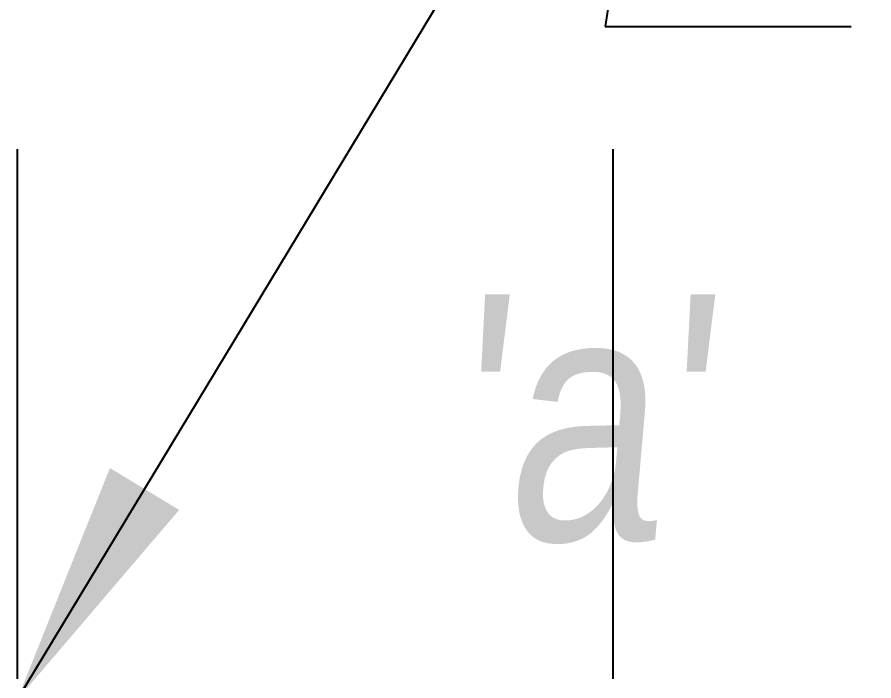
# Model space of a CAD drawing. Extents: x -425 to 6552, y -3049 to 3105.
# Drawn here: x -170.17 to -161.47, y -2854.77 to -2848.03 of the extents above; entities that cross this region are included whole.
import ezdxf
from ezdxf.enums import TextEntityAlignment as Align

# ---------------------------------------------------------------- set-up
doc = ezdxf.new("R2010")
doc.units = 0
doc.linetypes.add('CENTER', pattern=[17.8, 10.75, -2.35, 2.35, -2.35])
for name, color, linetype in [('3', 112, 'CENTER'), ('CV', 6, 'CONTINUOUS'), ('DIM', 1, 'CONTINUOUS')]:
    doc.layers.add(name, color=color, linetype=linetype)
doc.styles.add('OMI-1', font='arial.ttf', dxfattribs={"oblique": 1})
doc.dimstyles.new('1', dxfattribs={"dimtxt": 4, "dimasz": 2.5, "dimexe": 0.8, "dimexo": 0.3, "dimgap": 0.5, "dimtad": 1, "dimtoh": 1, "dimdec": 1, "dimzin": 0, "dimtxsty": 'OMI-1', "dimcen": 0, "dimclrd": 256, "dimclre": 256, "dimclrt": 256, "dimazin": 3, "dimtfac": 0.8, "dimtdec": 1, "dimtix": 1, "dimtmove": 0, "dimatfit": 3, "dimtolj": 1, "dimtzin": 0})

msp = doc.modelspace()

# ---------------------------------------------------------------- linework, layer by layer
at = {"layer": '3', "linetype": 'CENTER', "ltscale": 0.5}
for p, q in [((-170.1672, -2849.372), (-170.1672, -2869.4954)), ((-164.1172, -2849.372), (-164.1172, -2869.4954))]:
    msp.add_line(p, q, dxfattribs=at)

# ---------------------------------------------------------------- texts
at = {"layer": 'CV', "color": 6, "style": 'OMI-1', "oblique": 5, "width": 0.8}
msp.add_text("'a'", height=2.5, dxfattribs=at).set_placement((-164.4651, -2852.1112), align=Align.MIDDLE)

# ---------------------------------------------------------------- leaders
at = {"layer": 'DIM', "annotation_type": 0, "has_hookline": 1, "hookline_direction": 0, "text_width": 45.7384}
msp.add_leader([(-170.1672, -2854.9588), (-163.5642, -2844.0407), (-164.196, -2848.1253), (-161.696, -2848.1253)], dimstyle='1', override={"dimgap": 0.5, "dimtad": 0}, dxfattribs=at)

doc.saveas('drawing.dxf')
